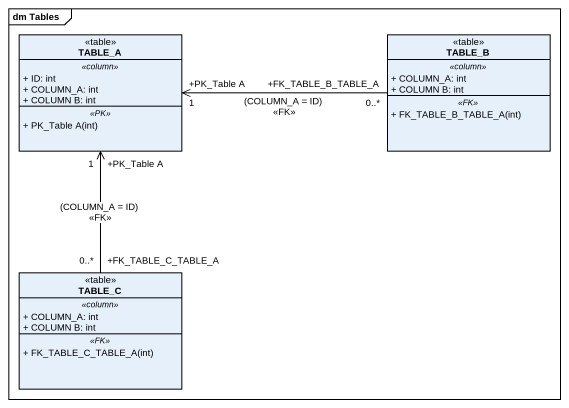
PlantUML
@startuml
mainframe dm Tables
hide circle
hide empty members
skinparam classAttributeIconSize 0
class TABLE_A <<table>> {
  .. <<column>> ..
  + ID: int
  + COLUMN_A: int
  + COLUMN B: int
  .. <<PK>> ..
  + PK_Table A(int)
}
class TABLE_B <<table>> {
  .. <<column>> ..
  + COLUMN_A: int
  + COLUMN B: int
  .. <<FK>> ..
  + FK_TABLE_B_TABLE_A(int)
}
class TABLE_C <<table>> {
  .. <<column>> ..
  + COLUMN_A: int
  + COLUMN B: int
  .. <<FK>> ..
  + FK_TABLE_C_TABLE_A(int)
}
TABLE_B "+FK_TABLE_B_TABLE_A\n0..*" -left-> "+PK_Table A\n1" TABLE_A : (COLUMN_A = ID)\n<<FK>>
TABLE_C "+FK_TABLE_C_TABLE_A\n0..*" -up-> "+PK_Table A\n1" TABLE_A : (COLUMN_A = ID)\n<<FK>>
@enduml
